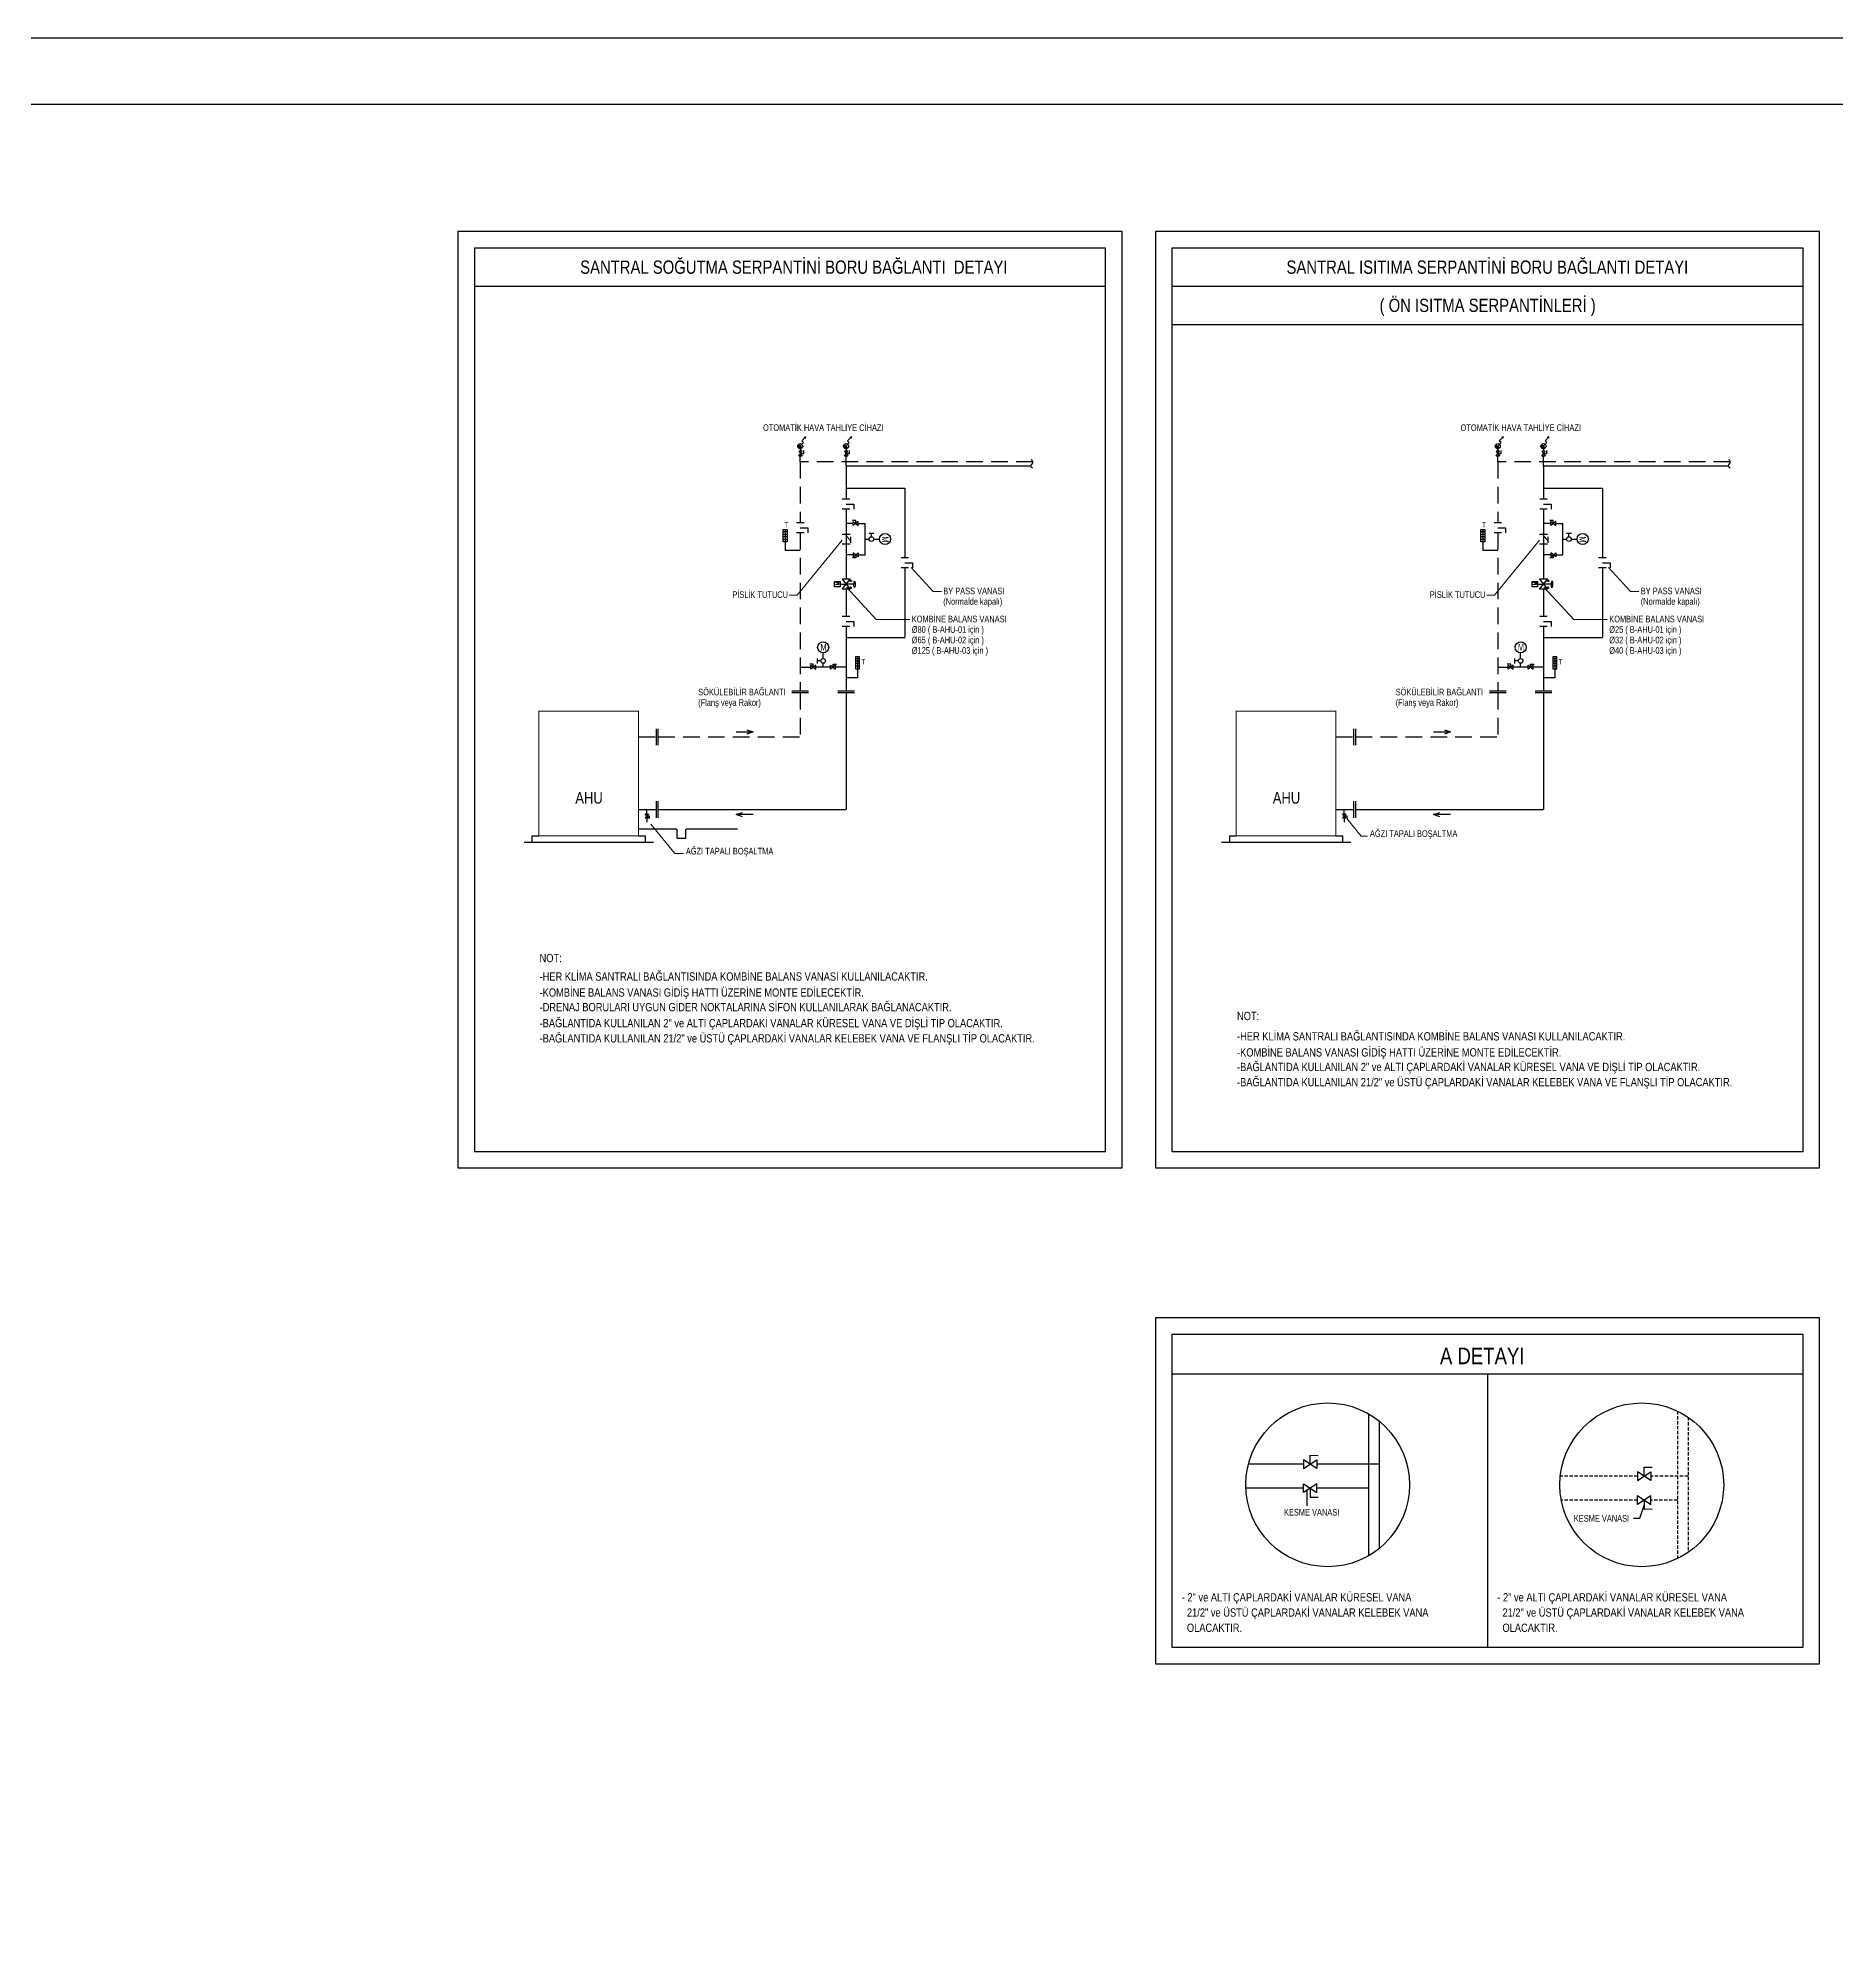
# Model space of a CAD drawing. Header units: centimetres. Extents: x 222914 to 271949, y -38857 to -18857.
# Drawn here: x 261003 to 266418, y -24544 to -18857 of the extents above; entities that cross this region are included whole.
import ezdxf
from ezdxf.enums import TextEntityAlignment as Align

# ---------------------------------------------------------------- set-up
doc = ezdxf.new("R2010")
doc.units = ezdxf.units.CM
doc.header["$LTSCALE"] = 0.2
doc.linetypes.add('DASHED', pattern=[75, 50, -25])
doc.linetypes.add('Hidden', pattern=[0.714375, 0.47625, -0.238125])
doc.layers.get('0').update_dxf_attribs({"color": 252})
for name, color, linetype, lineweight in [('1-BASLIK', 53, 'Continuous', 25), ('T-CIHAZ', 101, 'Continuous', 30), ('T-DRENAJ', 40, 'Hidden', 30), ('T-ISITMA', 1, 'Continuous', 30), ('T-SOGUTMA', 4, 'Continuous', 30), ('T-STEXT', 181, 'Continuous', 15)]:
    doc.layers.add(name, color=color, linetype=linetype, lineweight=lineweight)
for name, color, linetype in [('T-CIHAZ-NO', 62, 'Continuous'), ('T-TEXT', 85, 'Continuous'), ('T-VANA', 135, 'Continuous')]:
    doc.layers.add(name, color=color, linetype=linetype)
doc.styles.add('ARIAL', font='arial.ttf')
doc.styles.add('LUCIDASANS', font='arial.ttf', dxfattribs={"width": 0.8})
doc.styles.add('ROMANS', font='arial.ttf', dxfattribs={"width": 0.7})
doc.styles.add('SIMPLEX', font='SIMPLEX.SHX', dxfattribs={"width": 0.8})

# ---------------------------------------------------------------- blocks, each defined once
blk = doc.blocks.new('A$C5C5A6AF1')
at = {"linetype": 'Continuous'}
blk.add_lwpolyline([(0, 6.5), (-8.7, 6.5), (-8.7, -1.4)], dxfattribs=at)
blk.add_lwpolyline([(4.3, 0), (-4.3, 13), (4.3, 13), (-4.3, 0)], close=True, dxfattribs=at)
blk = doc.blocks.new('P')
for points in [[(0, 17), (35, 52), (57, 31), (103, 77), (84, 70)], [(103, 77), (96, 58)]]:
    blk.add_lwpolyline(points)
blk = doc.blocks.new('A$C7F461CA1')
h = blk.add_hatch()
h.set_pattern_fill('ANSI31', color=256, scale=5, style=0)
h.set_pattern_definition([(45, (-113.77084, -8947.321), (-0.44194174, 0.44194174), [])])
h.paths.add_polyline_path([(-65.8, -5.6, 0.668179), (-52.7, -0.1, 0.198912), (-54.9, 5.3)])
for p, q in [((-65.8, -5.6), (-54.9, 5.3)), ((-52.7, 0.2), (-45.3, 0.2)), ((0, 0), (-30.3, 0))]:
    blk.add_line(p, q)
blk.add_circle((-60.3, -0.1), 7.67)
at = {"xscale": -0.25, "yscale": 0.25, "zscale": 0.25}
blk.add_blockref('P', (-62.2, -3.2), dxfattribs=at)
at = {"xscale": 1.151997189144822, "yscale": 1.151997189144822, "zscale": 1.151997189144822, "rotation": 270}
blk.add_blockref('A$C5C5A6AF1', (-45.3, 0.2), dxfattribs=at)
blk = doc.blocks.new('A$C52EE5F1D')
h = blk.add_hatch()
h.set_pattern_fill('ANSI31', color=256, scale=5, angle=-90, style=0)
h.set_pattern_definition([(315, (-8947.321, 100.9137), (0.44194174, 0.44194174), [])])
h.paths.add_polyline_path([(-5.6, 52.9, 0.668179), (-0.1, 39.8, 0.198912), (5.3, 42)])
for p, q in [((-5.6, 52.9), (5.3, 42)), ((0, 0), (0, 17.5)), ((0.2, 39.8), (0.2, 32.5))]:
    blk.add_line(p, q)
blk.add_circle((-0.1, 47.5), 7.67)
for name, p, xscale, yscale, zscale, rotation in [('P', (-3.2, 49.4), -0.25, 0.25, 0.25, 270), ('A$C5C5A6AF1', (0.2, 32.5), 1.151997189153917, 1.151997189153917, 1.151997189153917, 180)]:
    blk.add_blockref(name, p, dxfattribs=dict(xscale=xscale, yscale=yscale, zscale=zscale, rotation=rotation))
blk = doc.blocks.new('A$C20EE622A')
for p, q in [((35.9, 53.5), (28, 53.5)), ((32.1, 56.8), (32.1, 0)), ((32.1, 0), (0, 0)), ((35.9, 46.5), (28, 46.5)), ((35.9, 39.5), (28, 39.5)), ((35.9, 32.5), (28, 32.5))]:
    blk.add_line(p, q)
blk.add_lwpolyline([(37.5, 59), (26.6, 59), (26.6, 25), (37.5, 25)], close=True)
at = {"style": 'ROMANS', "width": 0.7}
blk.add_text('T', height=14, dxfattribs=at).set_placement((43.2, 37.4))
blk = doc.blocks.new('A$C66D47B88')
blk.add_line((0, 0), (-47.5, 0))
blk.add_lwpolyline([(-30.1, -6), (-47.5, 0), (-30.1, 6)])
blk = doc.blocks.new('A$C58602E55')
for p, q in [((-14, 10.5), (-14, -10.5)), ((14, 10.5), (14, -10.5))]:
    blk.add_line(p, q)
blk.add_lwpolyline([(0, 0), (0, 21.6), (14, 21.6)])
blk = doc.blocks.new('A$C58656B13')
for p, q in [((-3.7, 53.5), (4.1, 53.5)), ((0, 56.8), (0, 0)), ((-3.7, 46.5), (4.1, 46.5)), ((-3.7, 39.5), (4.1, 39.5)), ((-3.7, 32.5), (4.1, 32.5))]:
    blk.add_line(p, q)
blk.add_lwpolyline([(-5.4, 59), (5.6, 59), (5.6, 25), (-5.4, 25)], close=True)
at = {"style": 'ROMANS', "width": 0.7}
blk.add_text('T', height=14, dxfattribs=at).set_placement((-1.7, 65.1))
blk = doc.blocks.new('A$C116709ED')
for p, q in [((38.1, -22.1), (26.1, -7.1)), ((26.1, -7.1), (38.1, -7.1)), ((38.1, -7.1), (26.1, -22.1)), ((26.1, -22.1), (38.1, -22.1)), ((32.1, -14.6), (41.1, -14.6)), ((41.1, -14.6), (41.1, -24.9))]:
    blk.add_line(p, q)
blk = doc.blocks.new('A$C6A526119')
for p, q in [((-17.5, 11.4), (-17.5, 26)), ((-7, 18.7), (-17.5, 18.7)), ((0, 25.7), (0, 43)), ((0, 0), (0, 11.7))]:
    blk.add_line(p, q)
for centre, radius in [((0, 59.7), 16.7), ((0, 18.7), 6.99)]:
    blk.add_circle(centre, radius)
at = {"style": 'ROMANS', "width": 0.7}
blk.add_text('M', height=20, dxfattribs=at).set_placement((-8.3, 50.2))
blk = doc.blocks.new('A$C22F205D8')
for p, q in [((0, -11.2), (0, 11.2)), ((28, 0), (0, 0)), ((22.7, 0), (10.3, -12.4)), ((28, 11.2), (28, -11.2)), ((20.4, -12.4), (3.4, -12.4))]:
    blk.add_line(p, q)
blk = doc.blocks.new('Kesme')
blk.add_lwpolyline([(-21.5, -0.2, 0.576786), (-4.8, -2.7, -0.54493), (11.3, -5.9)], format="xyb")
blk = doc.blocks.new('A$C08A77AC0')
for p, q in [((0, -14), (0, 0)), ((0, -28), (0, -42.1))]:
    blk.add_line(p, q)
blk.add_lwpolyline([(-5.6, -28), (5.6, -28), (-5.6, -14), (5.6, -14)], close=True)
blk.add_lwpolyline([(0, -21), (8.4, -21), (8.4, -30.6)])
blk = doc.blocks.new('ym dtfn')
for p, q in [((-150, -120), (-150, 120)), ((150, 120), (-150, -120)), ((-150, 120), (150, -120)), ((-85, 178), (-85, 347)), ((-85, 347), (83, 347)), ((83, 178), (-85, 178)), ((-1, 178), (-67, 178)), ((83, 347), (83, 178)), ((150, -120), (150, 120)), ((-69, -133), (-139, -133)), ((0, -225), (0, 0)), ((140, -138), (70, -138))]:
    blk.add_line(p, q)
for points in [[(0, 179), (0, 0)], [(-106, -85), (-106, -174)], [(104, -90), (104, -179)]]:
    blk.add_lwpolyline(points)
at = {"extrusion": (0, 0, -1)}
blk.add_ellipse((-2, -255), major_axis=(91.6, -0.8), ratio=0.30508, dxfattribs=at)
at = {"color": 0, "linetype": 'Continuous', "style": 'SIMPLEX', "width": 0.6}
blk.add_text('M', height=117, dxfattribs=at).set_placement((-25, 205))
blk = doc.blocks.new('A$C71446B59')
at = {"linetype": 'Continuous'}
blk.add_lwpolyline([(0.098, -0.1), (0.232, -0.1), (0.231, 0.022)], dxfattribs=at)
blk.add_lwpolyline([(0.031, 0), (0.164, -0.2), (0.031, -0.2), (0.164, 0)], close=True, dxfattribs=at)

msp = doc.modelspace()

# ---------------------------------------------------------------- linework, layer by layer
for p, q in [((262467.4, -21278.7), (262857.3, -21278.7)), ((264567.4, -21278.7), (264957.3, -21278.7))]:
    msp.add_line(p, q)
for points in [[(262492, -21278.7), (262492, -21259.9), (262512, -21259.9)], [(262812, -21259.9), (262832, -21259.9), (262832, -21278.7)]]:
    msp.add_lwpolyline(points)
at = {"layer": '1-BASLIK'}
for points in [[(222914.4, -38856.9), (222914.4, -18856.9), (271948.8, -18856.9), (271948.8, -38856.9)], [(269048.8, -38656.9), (223114.4, -38656.9), (223114.4, -19056.9), (269048.8, -19056.9)]]:
    msp.add_lwpolyline(points, close=True, dxfattribs=at)
at = {"layer": 'T-CIHAZ', "const_width": 3}
for points in [[(262812, -20884.9), (262512, -20884.9), (262512, -21259.9), (262812, -21259.9), (262812, -20884.9)], [(264912, -20884.9), (264612, -20884.9), (264612, -21259.9), (264912, -21259.9), (264912, -20884.9)]]:
    msp.add_lwpolyline(points, dxfattribs=at)
at = {"layer": 'T-DRENAJ', "ltscale": 5}
for p, q in [((262927.2, -21240.2), (262812, -21240.2)), ((262927.2, -21240.2), (262927.2, -21266.6)), ((262927.2, -21266.6), (262954.8, -21266.6)), ((263110, -21240.2), (262954.8, -21240.2)), ((262954.8, -21266.6), (262954.8, -21240.2))]:
    msp.add_line(p, q, dxfattribs=at)
at = {"layer": 'T-ISITMA', "linetype": 'DASHED', "ltscale": 5}
for p, q in [((266099.2, -20134), (265399.2, -20134.1)), ((265399.2, -20134.1), (265399.2, -20317.8)), ((265399.2, -20347.8), (265399.2, -20824.2)), ((265399.2, -20829.8), (265399.2, -20962.4)), ((264912, -20962.4), (264965.8, -20962.4)), ((264971.4, -20962.4), (265399.2, -20962.4))]:
    msp.add_line(p, q, dxfattribs=at)
at = {"layer": 'T-ISITMA'}
for p, q in [((266094.2, -20147), (265537, -20147)), ((265537, -20147), (265537, -20246.2)), ((265537, -20213.2), (265714.1, -20213.2)), ((265714.1, -20213.2), (265714.1, -20422.9)), ((265537, -20276.2), (265537, -20351.4)), ((265558.8, -20319.3), (265537, -20319.3)), ((265573.8, -20319.3), (265594.8, -20319.3)), ((265594.8, -20413.5), (265594.8, -20319.3)), ((265537, -20381.4), (265537, -20487.2)), ((265558.8, -20413.5), (265537, -20413.5)), ((265573.8, -20413.5), (265594.8, -20413.5)), ((265714.1, -20452.9), (265714.1, -20662.5)), ((265537, -20517.2), (265537, -20599.6)), ((265537, -20629.6), (265537, -20824.2)), ((265537, -20662.5), (265714.1, -20662.5)), ((265399.2, -20752.2), (265430.6, -20752.2)), ((265490.6, -20752.2), (265445.6, -20752.2)), ((265537, -20752.2), (265505.6, -20752.2)), ((265537, -20829.8), (265537, -21180.9)), ((264912, -21180.9), (264965.8, -21180.9)), ((264971.4, -21180.9), (265537, -21180.9)), ((265042.1, -23022.7), (265042.1, -23405.9)), ((264814.2, -23152.3), (264648.3, -23152.3)), ((264814.2, -23152.3), (264794.2, -23152.3)), ((265042.1, -23152.3), (264854.2, -23152.3)), ((265042.1, -23152.3), (264854.2, -23152.3))]:
    msp.add_line(p, q, dxfattribs=at)
at = {"layer": 'T-ISITMA', "linetype": 'DASHED'}
for p, q in [((265972, -23010.7), (265972, -23417.9)), ((265820, -23188.3), (265587.6, -23188.3)), ((265972, -23188.3), (265860, -23188.3))]:
    msp.add_line(p, q, dxfattribs=at)
at = {"layer": 'T-ISITMA'}
for points in [[(264592, -21278.7), (264592, -21259.9), (264612, -21259.9)], [(264912, -21259.9), (264932, -21259.9), (264932, -21278.7)]]:
    msp.add_lwpolyline(points, dxfattribs=at)
at = {"layer": 'T-SOGUTMA', "linetype": 'DASHED', "ltscale": 5}
for p, q in [((263998.9, -20134.1), (263299.2, -20134.1)), ((263299.2, -20134.1), (263299.2, -20317.8)), ((263299.2, -20347.8), (263299.2, -20824.2)), ((263299.2, -20829.8), (263299.2, -20962.4)), ((262812, -20962.4), (262865.8, -20962.4)), ((262871.4, -20962.4), (263299.2, -20962.4))]:
    msp.add_line(p, q, dxfattribs=at)
at = {"layer": 'T-SOGUTMA'}
for p, q in [((263994.7, -20147), (263437, -20147)), ((263437, -20147), (263437, -20246.2)), ((263437, -20213.2), (263614.1, -20213.2)), ((263614.1, -20213.2), (263614.1, -20422.9)), ((263437, -20276.2), (263437, -20351.4)), ((263458.8, -20319.3), (263437, -20319.3)), ((263473.8, -20319.3), (263494.8, -20319.3)), ((263494.8, -20413.5), (263494.8, -20319.3)), ((263437, -20381.4), (263437, -20487.2)), ((263458.8, -20413.5), (263437, -20413.5)), ((263473.8, -20413.5), (263494.8, -20413.5)), ((263614.1, -20452.9), (263614.1, -20662.5)), ((263437, -20517.2), (263437, -20599.6)), ((263437, -20629.6), (263437, -20824.2)), ((263437, -20662.5), (263614.1, -20662.5)), ((263299.2, -20752.2), (263330.6, -20752.2)), ((263390.6, -20752.2), (263345.6, -20752.2)), ((263437, -20752.2), (263405.6, -20752.2)), ((263437, -20829.8), (263437, -21180.9)), ((262812, -21180.9), (262865.8, -21180.9)), ((262871.4, -21180.9), (263437, -21180.9)), ((265010.1, -23000.7), (265010.1, -23427.9)), ((264814.2, -23224.3), (264640.6, -23224.3)), ((264814.2, -23224.3), (264794.2, -23224.3)), ((265010.1, -23224.3), (264854.2, -23224.3)), ((265010.1, -23224.3), (264854.2, -23224.3))]:
    msp.add_line(p, q, dxfattribs=at)
at = {"layer": 'T-SOGUTMA', "linetype": 'DASHED'}
for p, q in [((265940, -22992.2), (265940, -23436.4)), ((265820, -23260.3), (265590.5, -23260.3)), ((265940, -23260.3), (265860, -23260.3))]:
    msp.add_line(p, q, dxfattribs=at)
at = {"layer": 'T-STEXT'}
for p, q in [((263425.1, -20370.1), (263289.3, -20535.8)), ((265525.1, -20370.1), (265389.3, -20535.8)), ((263632.8, -20452.2), (263698.8, -20524.4)), ((265732.8, -20452.2), (265798.8, -20524.4)), ((263438.3, -20510.9), (263527.9, -20608.8)), ((263698.8, -20524.4), (263724.2, -20524.4)), ((265538.3, -20510.9), (265627.9, -20608.8)), ((265798.8, -20524.4), (265824.2, -20524.4)), ((263289.3, -20535.8), (263266.2, -20535.8)), ((265389.3, -20535.8), (265366.2, -20535.8)), ((263527.9, -20608.8), (263629.2, -20608.8)), ((265627.9, -20608.8), (265729.2, -20608.8)), ((264944.4, -21208.2), (264987.8, -21260.6)), ((262849, -21225.2), (262921.8, -21313.3)), ((264987.8, -21260.6), (265007, -21260.6)), ((262921.8, -21313.3), (262947.3, -21313.3))]:
    msp.add_line(p, q, dxfattribs=at)
at = {"layer": 'T-TEXT'}
for p, q in [((262318.3, -19605.2), (264218.3, -19605.2)), ((264418.3, -19605.2), (266318.3, -19605.2)), ((264418.3, -19720.2), (266318.3, -19720.2)), ((264418.3, -22880.4), (266318.3, -22880.4)), ((265368.3, -22880.4), (265368.3, -23703.6)), ((264824.2, -23230.9), (264824.2, -23277.9)), ((265826.7, -23315.2), (265840, -23276.3)), ((265807.4, -23315.2), (265826.7, -23315.2))]:
    msp.add_line(p, q, dxfattribs=at)
for points in [[(262268.3, -22260.2), (264268.3, -22260.2), (264268.3, -19440.2), (262268.3, -19440.2)], [(264368.3, -22260.2), (266368.3, -22260.2), (266368.3, -19440.2), (264368.3, -19440.2)], [(262318.3, -22210.2), (264218.3, -22210.2), (264218.3, -19490.2), (262318.3, -19490.2)], [(264418.3, -22210.2), (266318.3, -22210.2), (266318.3, -19490.2), (264418.3, -19490.2)], [(264368.3, -23753.6), (266368.3, -23753.6), (266368.3, -22711.8), (264368.3, -22711.8)], [(264418.3, -23703.6), (266318.3, -23703.6), (266318.3, -22761.8), (264418.3, -22761.8)]]:
    msp.add_lwpolyline(points, close=True, dxfattribs=at)
for centre in [(264887, -23214.3), (265832.8, -23214.3)]:
    msp.add_circle(centre, 246.6, dxfattribs=at)
at = {"layer": 'T-VANA'}
for p, q in [((263299.2, -20401.1), (263253.9, -20401.1)), ((265399.2, -20401.1), (265353.9, -20401.1)), ((263324.2, -20824.2), (263274.2, -20824.2)), ((263324.2, -20829.8), (263274.2, -20829.8)), ((263462, -20824.2), (263412, -20824.2)), ((263462, -20829.8), (263412, -20829.8)), ((265424.2, -20824.2), (265374.2, -20824.2)), ((265424.2, -20829.8), (265374.2, -20829.8)), ((265562, -20824.2), (265512, -20824.2)), ((265562, -20829.8), (265512, -20829.8)), ((262865.8, -20987.4), (262865.8, -20937.4)), ((262871.4, -20987.4), (262871.4, -20937.4)), ((264965.8, -20987.4), (264965.8, -20937.4)), ((264971.4, -20987.4), (264971.4, -20937.4)), ((262865.8, -21205.9), (262865.8, -21155.9)), ((262871.4, -21205.9), (262871.4, -21155.9)), ((264965.8, -21205.9), (264965.8, -21155.9)), ((264971.4, -21205.9), (264971.4, -21155.9))]:
    msp.add_line(p, q, dxfattribs=at)

# ---------------------------------------------------------------- block references
at = {"layer": 'T-TEXT', "xscale": -0.7795477616236894, "yscale": 0.7795477616236894, "zscale": 0.7795477616208037, "rotation": 270}
for p in [(263999.1, -20136), (266099.1, -20136)]:
    msp.add_blockref('Kesme', p, dxfattribs=at)
at = {"layer": 'T-VANA'}
for name, p, xscale, yscale, zscale in [('A$C52EE5F1D', (263299.2, -20134.1), 1.000001666689059, 1.000001666689059, 1.000001666689059), ('A$C52EE5F1D', (265399.2, -20134.1), 1.000001666689059, 1.000001666689059, 1.000001666689059), ('A$C58656B13', (263253.9, -20401.1), 1.071430357143981, 1.071430357143981, 1.071430357143981), ('A$C58656B13', (265353.9, -20401.1), 1.071430357143981, 1.071430357143981, 1.071430357143981), ('A$C6A526119', (263368.1, -20752.2), 1.000001666689059, 1.000001666689059, 1.000001666689059), ('A$C6A526119', (265468.1, -20752.2), 1.000001666689059, 1.000001666689059, 1.000001666689059), ('A$C20EE622A', (263437, -20783.9), 1.071430357143981, 1.071430357143981, 1.071430357143981), ('A$C20EE622A', (265537, -20783.9), 1.071430357143981, 1.071430357143981, 1.071430357143981), ('A$C08A77AC0', (262836.9, -21180.9), 0.892857142855064, 0.892857142855064, 0.892857142855064), ('A$C66D47B88', (263157.1, -21196.2), 1.071430357143981, 1.071430357143981, 1.071430357143981), ('A$C08A77AC0', (264936.9, -21180.9), 0.892857142855064, 0.892857142855064, 0.892857142855064), ('A$C66D47B88', (265257.1, -21196.2), 1.071430357143981, 1.071430357143981, 1.071430357143981)]:
    msp.add_blockref(name, p, dxfattribs=dict(at, xscale=xscale, yscale=yscale, zscale=zscale))
for name, p, xscale, yscale, zscale, rotation in [('A$C7F461CA1', (263437, -20147), 1.000001666674507, 1.000001666674507, 1.000001666674507, 270), ('A$C7F461CA1', (265537, -20147), 1.000001666674507, 1.000001666674507, 1.000001666674507, 270), ('A$C58602E55', (263437, -20261.2), 1.071430357143981, 1.071430357143981, 1.071430357143981, 270), ('A$C58602E55', (265537, -20261.2), 1.071430357143981, 1.071430357143981, 1.071430357143981, 270), ('A$C58602E55', (263299.2, -20332.8), 1.071430357143981, 1.071430357143981, 1.071430357143981, 270), ('A$C22F205D8', (263437, -20381.4), 1.071430357143981, 1.071430357143981, 1.071430357143981, 90), ('A$C116709ED', (263481, -20351.4), -1.000001666689059, 1.000001666674507, 1.000001666675, 270), ('A$C6A526119', (263494.8, -20366.4), 1.000001666689059, 1.000001666689059, 1.000001666689059, 270), ('A$C58602E55', (265399.2, -20332.8), 1.071430357143981, 1.071430357143981, 1.071430357143981, 270), ('A$C22F205D8', (265537, -20381.4), 1.071430357143981, 1.071430357143981, 1.071430357143981, 90), ('A$C116709ED', (265581, -20351.4), -1.000001666689059, 1.000001666674507, 1.000001666675, 270), ('A$C6A526119', (265594.8, -20366.4), 1.000001666689059, 1.000001666689059, 1.000001666689059, 270), ('A$C116709ED', (263481, -20381.4), 1.000001666689059, 1.000001666689059, 1.000001666689059, 270), ('A$C116709ED', (265581, -20381.4), 1.000001666689059, 1.000001666689059, 1.000001666689059, 270), ('A$C58602E55', (263614.1, -20437.9), 1.071430357143981, 1.071430357143981, 1.071430357143981, 270), ('A$C58602E55', (265714.1, -20437.9), 1.071430357143981, 1.071430357143981, 1.071430357143981, 270), ('ym dtfn', (263437, -20502.2), 0.1, 0.1, 0.1, 90), ('ym dtfn', (265537, -20502.2), 0.1, 0.1, 0.1, 90), ('A$C58602E55', (263437, -20614.6), 1.071430357143981, 1.071430357143981, 1.071430357143981, 270), ('A$C58602E55', (265537, -20614.6), 1.071430357143981, 1.071430357143981, 1.071430357143981, 270), ('A$C116709ED', (263352.8, -20784.3), -1.000001666689059, 1.000001666674507, 1.000001666675, 270), ('A$C116709ED', (263383.4, -20784.3), 1.000001666689059, 1.000001666689059, 1.000001666689059, 90), ('A$C116709ED', (265452.8, -20784.3), -1.000001666689059, 1.000001666674507, 1.000001666675, 270), ('A$C116709ED', (265483.4, -20784.3), 1.000001666689059, 1.000001666689059, 1.000001666689059, 90), ('A$C66D47B88', (263106.2, -20947), 1.071430357143981, 1.071430357143981, 1.071430357143981, 180), ('A$C66D47B88', (265206.2, -20947), 1.071430357143981, 1.071430357143981, 1.071430357143981, 180), ('A$C71446B59', (264854.2, -23171.8), -200.0006666688964, 200.0006666688951, 200.0006666688889, 270.0383482047905), ('A$C71446B59', (265860.1, -23207.8), -200.0006666688964, 200.0006666688951, 200.0006666688889, 270.0383482047905), ('A$C71446B59', (264854.2, -23204.8), 200.0006666688964, 200.0006666688964, 200.0006666688964, 269.9616517952095), ('A$C71446B59', (265860.1, -23240.8), 200.0006666688964, 200.0006666688964, 200.0006666688964, 269.9616517952095)]:
    msp.add_blockref(name, p, dxfattribs=dict(at, xscale=xscale, yscale=yscale, zscale=zscale, rotation=rotation))

# ---------------------------------------------------------------- texts
at = {"layer": 'T-CIHAZ-NO', "style": 'LUCIDASANS', "width": 0.8}
for p in [(262663.1, -21145.9), (264763.1, -21145.9)]:
    msp.add_text('AHU', height=35, dxfattribs=at).set_placement(p, align=Align.MIDDLE)
at = {"layer": 'T-STEXT', "style": 'ARIAL', "width": 0.8}
for s, p in [('OTOMATİK HAVA TAHLİYE CİHAZI', (263187.1, -20041)), ('OTOMATİK HAVA TAHLİYE CİHAZI', (265287.1, -20041)), ('PİSLİK TUTUCU', (263094.6, -20543.6)), ('BY PASS VANASI', (263729.7, -20532.7)), ('PİSLİK TUTUCU', (265194.6, -20543.6)), ('BY PASS VANASI', (265829.7, -20532.7)), ('(Normalde kapalı)', (263729.7, -20564.3)), ('(Normalde kapalı)', (265829.7, -20564.3)), ('%%C80 ( B-AHU-01 için )', (263634.8, -20648.7)), ('KOMBİNE BALANS VANASI', (263634.8, -20617.1)), ('%%C25 ( B-AHU-01 için )', (265734.8, -20648.7)), ('KOMBİNE BALANS VANASI', (265734.8, -20617.1)), ('%%C65 ( B-AHU-02 için )', (263634.8, -20680.3)), ('%%C125 ( B-AHU-03 için )', (263634.8, -20711.9)), ('%%C32 ( B-AHU-02 için )', (265734.8, -20680.3)), ('%%C40 ( B-AHU-03 için )', (265734.8, -20711.9)), ('SÖKÜLEBİLİR BAĞLANTI ', (262991.8, -20837.1)), ('SÖKÜLEBİLİR BAĞLANTI ', (265091.8, -20837.1)), ('(Flanş veya Rakor)', (262991.8, -20868.7)), ('(Flanş veya Rakor)', (265091.8, -20868.7))]:
    msp.add_text(s, height=20, dxfattribs=at).set_placement(p)
for p in [(265146, -21253.8), (263086.3, -21306.6)]:
    msp.add_text('AĞZI TAPALI BOŞALTMA', height=20, dxfattribs=at).set_placement(p, align=Align.MIDDLE)
at = {"layer": 'T-TEXT', "style": 'ARIAL', "width": 0.8}
for s, height, p in [('SANTRAL SOĞUTMA SERPANTİNİ BORU BAĞLANTI  DETAYI', 40, (262636.5, -19567.6)), ('SANTRAL ISITIMA SERPANTİNİ BORU BAĞLANTI DETAYI', 40, (264763.1, -19567.6)), ('( ÖN ISITMA SERPANTİNLERİ )', 40, (265043.4, -19682.6)), ('-HER KLİMA SANTRALI BAĞLANTISINDA KOMBİNE BALANS VANASI KULLANILACAKTIR.', 25, (262514.2, -21696.1)), ('NOT:', 25, (262514.2, -21640.5)), ('-KOMBİNE BALANS VANASI GİDİŞ HATTI ÜZERİNE MONTE EDİLECEKTİR.', 25, (262514.2, -21744.3)), ('-DRENAJ BORULARI UYGUN GİDER NOKTALARINA SİFON KULLANILARAK BAĞLANACAKTIR.', 25, (262514.2, -21788.3)), ('-BAĞLANTIDA KULLANILAN 2" ve ALTI ÇAPLARDAKİ VANALAR KÜRESEL VANA VE DİŞLİ TİP OLACAKTIR.', 25, (262514.2, -21836.5)), ('NOT:', 25, (264614.2, -21815)), ('-BAĞLANTIDA KULLANILAN 21/2" ve ÜSTÜ ÇAPLARDAKİ VANALAR KELEBEK VANA VE FLANŞLI TİP OLACAKTIR.', 25, (262514.2, -21882.3)), ('-HER KLİMA SANTRALI BAĞLANTISINDA KOMBİNE BALANS VANASI KULLANILACAKTIR.', 25, (264614.2, -21876.3)), ('-KOMBİNE BALANS VANASI GİDİŞ HATTI ÜZERİNE MONTE EDİLECEKTİR.', 25, (264614.2, -21924.6)), ('-BAĞLANTIDA KULLANILAN 2" ve ALTI ÇAPLARDAKİ VANALAR KÜRESEL VANA VE DİŞLİ TİP OLACAKTIR.', 25, (264614.2, -21968.5)), ('-BAĞLANTIDA KULLANILAN 21/2" ve ÜSTÜ ÇAPLARDAKİ VANALAR KELEBEK VANA VE FLANŞLI TİP OLACAKTIR.', 25, (264614.2, -22014.3)), ('A DETAYI', 50, (265225.1, -22851.3)), ('KESME VANASI', 20, (264755.6, -23306.8)), ('KESME VANASI', 20, (265628.3, -23325.4)), ('- 2" ve ALTI ÇAPLARDAKİ VANALAR KÜRESEL VANA ', 25, (264447.8, -23565.6)), ('- 2" ve ALTI ÇAPLARDAKİ VANALAR KÜRESEL VANA ', 25, (265397.8, -23565.6)), ('  21/2" ve ÜSTÜ ÇAPLARDAKİ VANALAR KELEBEK VANA ', 25, (264447.8, -23611.4)), ('  21/2" ve ÜSTÜ ÇAPLARDAKİ VANALAR KELEBEK VANA ', 25, (265397.8, -23611.4)), ('  OLACAKTIR.', 25, (264447.8, -23657.2)), ('  OLACAKTIR.', 25, (265397.8, -23657.2))]:
    msp.add_text(s, height=height, dxfattribs=at).set_placement(p)

doc.saveas('drawing.dxf')
